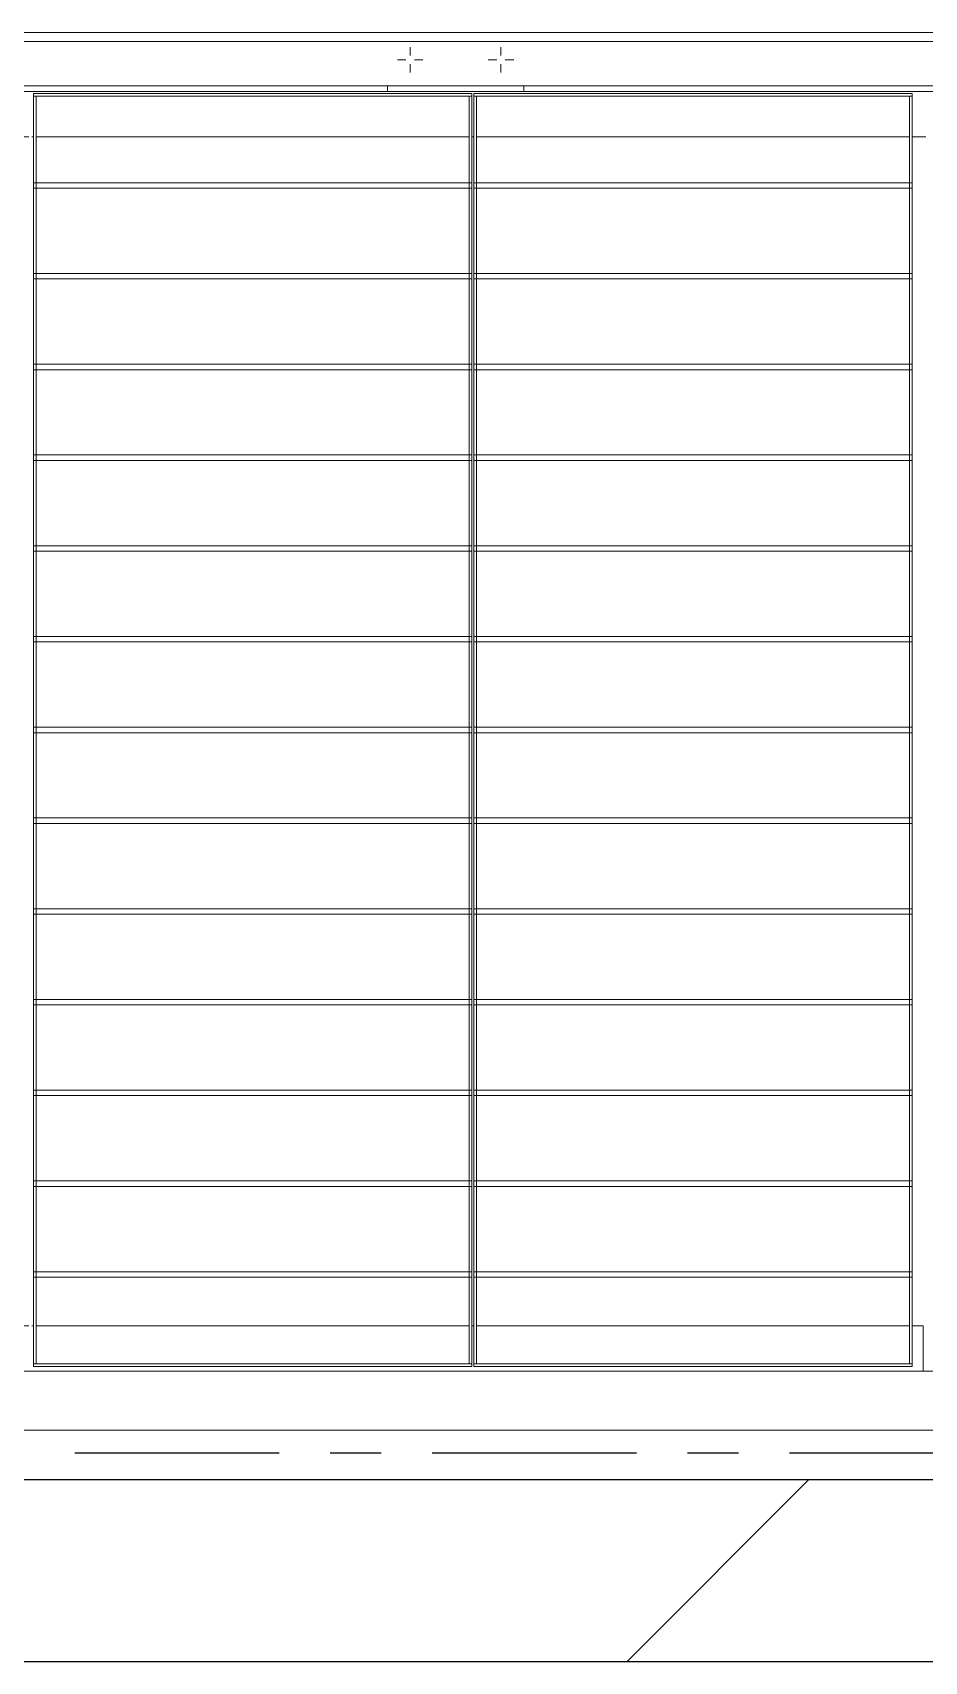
# Model space of a CAD drawing. Header units: millimetres. Extents: x -153298 to 620751, y -313239 to 250031.
# Drawn here: x 32944 to 33926, y 171630 to 173425 of the extents above; entities that cross this region are included whole.
import ezdxf
from ezdxf.enums import TextEntityAlignment as Align

# ---------------------------------------------------------------- set-up
doc = ezdxf.new("R2010")
doc.units = ezdxf.units.MM
for name, pattern in [('CENTER', [2, 1.25, -0.25, 0.25, -0.25]), ('TA_GL_000.90000', [2.475, 0.9, -0.225, 0.225, -0.225, 0.9]), ('XKITLINE00', [0])]:
    doc.linetypes.add(name, pattern=pattern)
for name, color, linetype in [('000 - 0_SYM_DWG_GRIDLINE_MAIN_COLOR_251', 251, 'Continuous'), ('000 - 0_SYM_DWG_SLOPE-SYM_TEXT_COLOR_3', 3, 'Continuous'), ('000 - CONCRETE_WALL_CUT_COLOR_2', 2, 'Continuous'), ('000 - CONCRETE_WALL_HATCH_', 251, 'Continuous'), ('000 - CONCRETE_WALL_WIPEOUT_', 250, 'Continuous'), ('000 - EXISTING_BUILDING_MAIN_COLOR_1', 1, 'Continuous'), ('000 - EXISTING_BUILDING_MAIN_COLOR_251', 251, 'Continuous'), ('000 - EXISTING_CONCRETE_MAIN_COLOR_1', 1, 'Continuous'), ('000 - GRID', 251, 'CENTER')]:
    doc.layers.add(name, color=color, linetype=linetype)
doc.styles.add('ARIAL', font='arial.ttf')
doc.styles.add('TA', font='', dxfattribs={"height": 4.5})
doc.styles.get('TA').set_extended_font_data('Cordia New')

# ---------------------------------------------------------------- blocks, each defined once
blk = doc.blocks.new('*A23412261')
at = {"layer": '000 - EXISTING_CONCRETE_MAIN_COLOR_1', "linetype": 'XKITLINE00', "lineweight": 0}
for p, q in [((442.008418, 164.739977), (488.150427, 164.739977)), ((442.008418, 163.139977), (488.150427, 163.139977))]:
    blk.add_line(p, q, dxfattribs=at)
blk = doc.blocks.new('*A23542274')
at = {"layer": '000 - EXISTING_BUILDING_MAIN_COLOR_251', "linetype": 'XKITLINE00', "lineweight": 0}
for p, q in [((455.694297, 172.975961), (455.694297, 172.927961)), ((455.694297, 172.975961), (459.558297, 172.975961)), ((455.694297, 172.927961), (459.558297, 172.927961)), ((459.558297, 172.975961), (459.558297, 172.927961))]:
    blk.add_line(p, q, dxfattribs=at)
blk = doc.blocks.new('*A23552275')
at = {"layer": '000 - EXISTING_BUILDING_MAIN_COLOR_251', "linetype": 'XKITLINE00', "lineweight": 0}
for p, q in [((455.694297, 173.775961), (455.694297, 173.727961)), ((455.694297, 173.775961), (459.558297, 173.775961)), ((459.558297, 173.775961), (459.558297, 173.727961)), ((455.694297, 173.727961), (459.558297, 173.727961))]:
    blk.add_line(p, q, dxfattribs=at)
blk = doc.blocks.new('*A23562276')
at = {"layer": '000 - EXISTING_BUILDING_MAIN_COLOR_251', "linetype": 'XKITLINE00', "lineweight": 0}
for p, q in [((455.694297, 174.575961), (455.694297, 174.527961)), ((455.694297, 174.575961), (459.558297, 174.575961)), ((455.694297, 174.527961), (459.558297, 174.527961)), ((459.558297, 174.575961), (459.558297, 174.527961))]:
    blk.add_line(p, q, dxfattribs=at)
blk = doc.blocks.new('*A23572277')
at = {"layer": '000 - EXISTING_BUILDING_MAIN_COLOR_251', "linetype": 'XKITLINE00', "lineweight": 0}
for p, q in [((455.694297, 175.375961), (455.694297, 175.327961)), ((455.694297, 175.375961), (459.558297, 175.375961)), ((459.558297, 175.375961), (459.558297, 175.327961)), ((455.694297, 175.327961), (459.558297, 175.327961))]:
    blk.add_line(p, q, dxfattribs=at)
blk = doc.blocks.new('*A23582278')
at = {"layer": '000 - EXISTING_BUILDING_MAIN_COLOR_251', "linetype": 'XKITLINE00', "lineweight": 0}
for p, q in [((455.694297, 176.175961), (455.694297, 176.127961)), ((455.694297, 176.175961), (459.558297, 176.175961)), ((455.694297, 176.127961), (459.558297, 176.127961)), ((459.558297, 176.175961), (459.558297, 176.127961))]:
    blk.add_line(p, q, dxfattribs=at)
blk = doc.blocks.new('*A23642284')
at = {"layer": '000 - EXISTING_BUILDING_MAIN_COLOR_251', "linetype": 'XKITLINE00', "lineweight": 0}
for p, q in [((455.694297, 176.963961), (455.694297, 176.939961)), ((455.694297, 176.963961), (459.558297, 176.963961)), ((455.694297, 176.939961), (459.558297, 176.939961)), ((459.558297, 176.963961), (459.558297, 176.939961))]:
    blk.add_line(p, q, dxfattribs=at)
blk = doc.blocks.new('*A23662286')
at = {"layer": '000 - EXISTING_BUILDING_MAIN_COLOR_251', "linetype": 'XKITLINE00', "lineweight": 0}
for p, q in [((458.814444, 176.979961), (458.814444, 177.031161)), ((460.014444, 176.979961), (458.814444, 176.979961)), ((460.014444, 177.031161), (460.014444, 176.979961))]:
    blk.add_line(p, q, dxfattribs=at)
blk = doc.blocks.new('*A23762296')
at = {"layer": '000 - EXISTING_BUILDING_MAIN_COLOR_251', "linetype": 'XKITLINE00', "lineweight": 0}
for p, q in [((459.574297, 172.975961), (459.574297, 172.927961)), ((459.574297, 172.975961), (463.438297, 172.975961)), ((459.574297, 172.927961), (463.438297, 172.927961)), ((463.438297, 172.975961), (463.438297, 172.927961))]:
    blk.add_line(p, q, dxfattribs=at)
blk = doc.blocks.new('*A23772297')
at = {"layer": '000 - EXISTING_BUILDING_MAIN_COLOR_251', "linetype": 'XKITLINE00', "lineweight": 0}
for p, q in [((459.574297, 173.775961), (459.574297, 173.727961)), ((459.574297, 173.775961), (463.438297, 173.775961)), ((463.438297, 173.775961), (463.438297, 173.727961)), ((459.574297, 173.727961), (463.438297, 173.727961))]:
    blk.add_line(p, q, dxfattribs=at)
blk = doc.blocks.new('*A23782298')
at = {"layer": '000 - EXISTING_BUILDING_MAIN_COLOR_251', "linetype": 'XKITLINE00', "lineweight": 0}
for p, q in [((459.574297, 174.575961), (459.574297, 174.527961)), ((459.574297, 174.575961), (463.438297, 174.575961)), ((459.574297, 174.527961), (463.438297, 174.527961)), ((463.438297, 174.575961), (463.438297, 174.527961))]:
    blk.add_line(p, q, dxfattribs=at)
blk = doc.blocks.new('*A23792299')
at = {"layer": '000 - EXISTING_BUILDING_MAIN_COLOR_251', "linetype": 'XKITLINE00', "lineweight": 0}
for p, q in [((459.574297, 175.375961), (459.574297, 175.327961)), ((459.574297, 175.375961), (463.438297, 175.375961)), ((463.438297, 175.375961), (463.438297, 175.327961)), ((459.574297, 175.327961), (463.438297, 175.327961))]:
    blk.add_line(p, q, dxfattribs=at)
blk = doc.blocks.new('*A23802300')
at = {"layer": '000 - EXISTING_BUILDING_MAIN_COLOR_251', "linetype": 'XKITLINE00', "lineweight": 0}
for p, q in [((459.574297, 176.175961), (459.574297, 176.127961)), ((459.574297, 176.175961), (463.438297, 176.175961)), ((459.574297, 176.127961), (463.438297, 176.127961)), ((463.438297, 176.175961), (463.438297, 176.127961))]:
    blk.add_line(p, q, dxfattribs=at)
blk = doc.blocks.new('*A23812301')
at = {"layer": '000 - EXISTING_BUILDING_MAIN_COLOR_251', "linetype": 'XKITLINE00', "lineweight": 0}
for p, q in [((459.574297, 176.963961), (459.574297, 176.939961)), ((459.574297, 176.963961), (463.438297, 176.963961)), ((459.574297, 176.939961), (463.438297, 176.939961)), ((463.438297, 176.963961), (463.438297, 176.939961))]:
    blk.add_line(p, q, dxfattribs=at)
blk = doc.blocks.new('*A23972317')
at = {"layer": '000 - EXISTING_BUILDING_MAIN_COLOR_251', "linetype": 'XKITLINE00', "lineweight": 0}
for p, q in [((453.582158, 165.699943), (464.477947, 165.699943)), ((453.582158, 165.179943), (464.477947, 165.179943))]:
    blk.add_line(p, q, dxfattribs=at)
blk = doc.blocks.new('*A23982318')
at = {"layer": '000 - EXISTING_BUILDING_MAIN_COLOR_1', "linetype": 'XKITLINE00', "lineweight": 0}
for p, q in [((448.678284, 177.419961), (470.134284, 177.419961)), ((448.678284, 177.031161), (470.134284, 177.031161))]:
    blk.add_line(p, q, dxfattribs=at)
blk = doc.blocks.new('*A23992319')
at = {"layer": '000 - EXISTING_BUILDING_MAIN_COLOR_1', "linetype": 'XKITLINE00', "lineweight": 0}
for p, q in [((452.814444, 176.979961), (458.814444, 176.979961)), ((460.014444, 176.979961), (466.006364, 176.979961))]:
    blk.add_line(p, q, dxfattribs=at)
blk = doc.blocks.new('*A24002320')
at = {"layer": '000 - EXISTING_BUILDING_MAIN_COLOR_251', "linetype": 'XKITLINE00', "lineweight": 0}
for p, q in [((447.918315, 166.099943), (447.934297, 166.099943)), ((447.958297, 166.099943), (449.079815, 166.099943)), ((449.143815, 166.099943), (451.774297, 166.099943)), ((451.798297, 166.099943), (451.814297, 166.099943)), ((451.838297, 166.099943), (453.518158, 166.099943)), ((453.582158, 166.099943), (455.654297, 166.099943)), ((455.678297, 166.099943), (455.694297, 166.099943)), ((455.718297, 166.099943), (459.534297, 166.099943)), ((459.558297, 166.099943), (459.574297, 166.099943)), ((459.598297, 166.099943), (463.414297, 166.099943)), ((463.438297, 166.099943), (463.534377, 166.099943)), ((463.534377, 165.699943), (463.534377, 166.099943))]:
    blk.add_line(p, q, dxfattribs=at)
blk = doc.blocks.new('*A24012321')
at = {"layer": '000 - EXISTING_BUILDING_MAIN_COLOR_251', "linetype": 'XKITLINE00', "lineweight": 0}
for p, q in [((447.918315, 176.579984), (447.934297, 176.579984)), ((447.958297, 176.579984), (451.774297, 176.579984)), ((451.798297, 176.579984), (451.814297, 176.579984)), ((451.838297, 176.579984), (455.654297, 176.579984)), ((455.678297, 176.579984), (455.694297, 176.579984)), ((455.718297, 176.579984), (459.534297, 176.579984)), ((459.558297, 176.579984), (459.574297, 176.579984)), ((459.598297, 176.579984), (463.414297, 176.579984)), ((463.438297, 176.579984), (463.558377, 176.579984))]:
    blk.add_line(p, q, dxfattribs=at)
blk = doc.blocks.new('*A24022322')
at = {"layer": '000 - EXISTING_BUILDING_MAIN_COLOR_1', "linetype": 'XKITLINE00', "lineweight": 0}
blk.add_line((447.398375, 177.499961), (471.398315, 177.499961), dxfattribs=at)
blk = doc.blocks.new('*A24042324')
at = {"layer": '000 - EXISTING_BUILDING_MAIN_COLOR_251', "linetype": 'XKITLINE00', "lineweight": 0}
for p, q in [((455.694297, 165.763943), (455.694297, 176.939961)), ((455.694297, 176.939961), (455.718297, 176.939961)), ((455.718297, 165.763943), (455.718297, 176.939961)), ((455.694297, 165.763943), (455.718297, 165.763943))]:
    blk.add_line(p, q, dxfattribs=at)
blk = doc.blocks.new('*A24052325')
at = {"layer": '000 - EXISTING_BUILDING_MAIN_COLOR_251', "linetype": 'XKITLINE00', "lineweight": 0}
for p, q in [((459.534297, 165.763943), (459.534297, 176.939961)), ((459.534297, 176.939961), (459.558297, 176.939961)), ((459.558297, 165.763943), (459.558297, 176.939961)), ((459.534297, 165.763943), (459.558297, 165.763943))]:
    blk.add_line(p, q, dxfattribs=at)
blk = doc.blocks.new('*A24062326')
at = {"layer": '000 - EXISTING_BUILDING_MAIN_COLOR_251', "linetype": 'XKITLINE00', "lineweight": 0}
for p, q in [((459.574297, 165.763943), (459.574297, 176.939961)), ((459.574297, 176.939961), (459.598297, 176.939961)), ((459.598297, 165.763943), (459.598297, 176.939961)), ((459.574297, 165.763943), (459.598297, 165.763943))]:
    blk.add_line(p, q, dxfattribs=at)
blk = doc.blocks.new('*A24072327')
at = {"layer": '000 - EXISTING_BUILDING_MAIN_COLOR_251', "linetype": 'XKITLINE00', "lineweight": 0}
for p, q in [((463.414297, 165.763943), (463.414297, 176.939961)), ((463.414297, 176.939961), (463.438297, 176.939961)), ((463.438297, 165.763943), (463.438297, 176.939961)), ((463.414297, 165.763943), (463.438297, 165.763943))]:
    blk.add_line(p, q, dxfattribs=at)
blk = doc.blocks.new('*A24082328')
at = {"layer": '000 - EXISTING_BUILDING_MAIN_COLOR_251', "linetype": 'XKITLINE00', "lineweight": 0}
for p, q in [((455.694297, 166.575961), (455.694297, 166.527961)), ((455.694297, 166.575961), (459.558297, 166.575961)), ((459.558297, 166.575961), (459.558297, 166.527961)), ((455.694297, 166.527961), (459.558297, 166.527961))]:
    blk.add_line(p, q, dxfattribs=at)
blk = doc.blocks.new('*A24092329')
at = {"layer": '000 - EXISTING_BUILDING_MAIN_COLOR_251', "linetype": 'XKITLINE00', "lineweight": 0}
for p, q in [((455.694297, 167.375961), (455.694297, 167.327961)), ((455.694297, 167.375961), (459.558297, 167.375961)), ((455.694297, 167.327961), (459.558297, 167.327961)), ((459.558297, 167.375961), (459.558297, 167.327961))]:
    blk.add_line(p, q, dxfattribs=at)
blk = doc.blocks.new('*A24102330')
at = {"layer": '000 - EXISTING_BUILDING_MAIN_COLOR_251', "linetype": 'XKITLINE00', "lineweight": 0}
for p, q in [((455.694297, 168.175961), (455.694297, 168.127961)), ((455.694297, 168.175961), (459.558297, 168.175961)), ((459.558297, 168.175961), (459.558297, 168.127961)), ((455.694297, 168.127961), (459.558297, 168.127961))]:
    blk.add_line(p, q, dxfattribs=at)
blk = doc.blocks.new('*A24112331')
at = {"layer": '000 - EXISTING_BUILDING_MAIN_COLOR_251', "linetype": 'XKITLINE00', "lineweight": 0}
for p, q in [((455.694297, 168.975961), (455.694297, 168.927961)), ((455.694297, 168.975961), (459.558297, 168.975961)), ((455.694297, 168.927961), (459.558297, 168.927961)), ((459.558297, 168.975961), (459.558297, 168.927961))]:
    blk.add_line(p, q, dxfattribs=at)
blk = doc.blocks.new('*A24122332')
at = {"layer": '000 - EXISTING_BUILDING_MAIN_COLOR_251', "linetype": 'XKITLINE00', "lineweight": 0}
for p, q in [((455.694297, 169.775961), (455.694297, 169.727961)), ((455.694297, 169.775961), (459.558297, 169.775961)), ((459.558297, 169.775961), (459.558297, 169.727961)), ((455.694297, 169.727961), (459.558297, 169.727961))]:
    blk.add_line(p, q, dxfattribs=at)
blk = doc.blocks.new('*A24132333')
at = {"layer": '000 - EXISTING_BUILDING_MAIN_COLOR_251', "linetype": 'XKITLINE00', "lineweight": 0}
for p, q in [((455.694297, 170.575961), (455.694297, 170.527961)), ((455.694297, 170.575961), (459.558297, 170.575961)), ((455.694297, 170.527961), (459.558297, 170.527961)), ((459.558297, 170.575961), (459.558297, 170.527961))]:
    blk.add_line(p, q, dxfattribs=at)
blk = doc.blocks.new('*A24142334')
at = {"layer": '000 - EXISTING_BUILDING_MAIN_COLOR_251', "linetype": 'XKITLINE00', "lineweight": 0}
for p, q in [((455.694297, 171.375961), (455.694297, 171.327961)), ((455.694297, 171.375961), (459.558297, 171.375961)), ((455.694297, 171.327961), (459.558297, 171.327961)), ((459.558297, 171.375961), (459.558297, 171.327961))]:
    blk.add_line(p, q, dxfattribs=at)
blk = doc.blocks.new('*A24152335')
at = {"layer": '000 - EXISTING_BUILDING_MAIN_COLOR_251', "linetype": 'XKITLINE00', "lineweight": 0}
for p, q in [((455.694297, 172.175961), (455.694297, 172.127961)), ((455.694297, 172.175961), (459.558297, 172.175961)), ((455.694297, 172.127961), (459.558297, 172.127961)), ((459.558297, 172.175961), (459.558297, 172.127961))]:
    blk.add_line(p, q, dxfattribs=at)
blk = doc.blocks.new('*A24162336')
at = {"layer": '000 - EXISTING_BUILDING_MAIN_COLOR_251', "linetype": 'XKITLINE00', "lineweight": 0}
for p, q in [((455.694297, 165.763943), (455.694297, 165.739943)), ((455.694297, 165.763943), (459.558297, 165.763943)), ((455.694297, 165.739943), (459.558297, 165.739943)), ((459.558297, 165.763943), (459.558297, 165.739943))]:
    blk.add_line(p, q, dxfattribs=at)
blk = doc.blocks.new('*A24262346')
at = {"layer": '000 - EXISTING_BUILDING_MAIN_COLOR_251', "linetype": 'XKITLINE00', "lineweight": 0}
for p, q in [((459.574297, 168.175961), (459.574297, 168.127961)), ((459.574297, 168.175961), (463.438297, 168.175961)), ((463.438297, 168.175961), (463.438297, 168.127961)), ((459.574297, 168.127961), (463.438297, 168.127961))]:
    blk.add_line(p, q, dxfattribs=at)
blk = doc.blocks.new('*A24272347')
at = {"layer": '000 - EXISTING_BUILDING_MAIN_COLOR_251', "linetype": 'XKITLINE00', "lineweight": 0}
for p, q in [((459.574297, 168.975961), (459.574297, 168.927961)), ((459.574297, 168.975961), (463.438297, 168.975961)), ((459.574297, 168.927961), (463.438297, 168.927961)), ((463.438297, 168.975961), (463.438297, 168.927961))]:
    blk.add_line(p, q, dxfattribs=at)
blk = doc.blocks.new('*A24282348')
at = {"layer": '000 - EXISTING_BUILDING_MAIN_COLOR_251', "linetype": 'XKITLINE00', "lineweight": 0}
for p, q in [((459.574297, 169.775961), (459.574297, 169.727961)), ((459.574297, 169.775961), (463.438297, 169.775961)), ((463.438297, 169.775961), (463.438297, 169.727961)), ((459.574297, 169.727961), (463.438297, 169.727961))]:
    blk.add_line(p, q, dxfattribs=at)
blk = doc.blocks.new('*A24292349')
at = {"layer": '000 - EXISTING_BUILDING_MAIN_COLOR_251', "linetype": 'XKITLINE00', "lineweight": 0}
for p, q in [((459.574297, 170.575961), (459.574297, 170.527961)), ((459.574297, 170.575961), (463.438297, 170.575961)), ((459.574297, 170.527961), (463.438297, 170.527961)), ((463.438297, 170.575961), (463.438297, 170.527961))]:
    blk.add_line(p, q, dxfattribs=at)
blk = doc.blocks.new('*A24302350')
at = {"layer": '000 - EXISTING_BUILDING_MAIN_COLOR_251', "linetype": 'XKITLINE00', "lineweight": 0}
for p, q in [((459.574297, 171.375961), (459.574297, 171.327961)), ((459.574297, 171.375961), (463.438297, 171.375961)), ((459.574297, 171.327961), (463.438297, 171.327961)), ((463.438297, 171.375961), (463.438297, 171.327961))]:
    blk.add_line(p, q, dxfattribs=at)
blk = doc.blocks.new('*A24312351')
at = {"layer": '000 - EXISTING_BUILDING_MAIN_COLOR_251', "linetype": 'XKITLINE00', "lineweight": 0}
for p, q in [((459.574297, 172.175961), (459.574297, 172.127961)), ((459.574297, 172.175961), (463.438297, 172.175961)), ((459.574297, 172.127961), (463.438297, 172.127961)), ((463.438297, 172.175961), (463.438297, 172.127961))]:
    blk.add_line(p, q, dxfattribs=at)
blk = doc.blocks.new('*A24322352')
at = {"layer": '000 - EXISTING_BUILDING_MAIN_COLOR_251', "linetype": 'XKITLINE00', "lineweight": 0}
for p, q in [((459.574297, 165.763943), (459.574297, 165.739943)), ((459.574297, 165.763943), (463.438297, 165.763943)), ((459.574297, 165.739943), (463.438297, 165.739943)), ((463.438297, 165.763943), (463.438297, 165.739943))]:
    blk.add_line(p, q, dxfattribs=at)
blk = doc.blocks.new('*A24352355')
at = {"layer": '000 - EXISTING_BUILDING_MAIN_COLOR_251', "linetype": 'XKITLINE00', "lineweight": 0}
for p, q in [((459.574297, 167.375961), (459.574297, 167.327961)), ((459.574297, 167.375961), (463.438297, 167.375961)), ((459.574297, 167.327961), (463.438297, 167.327961)), ((463.438297, 167.375961), (463.438297, 167.327961))]:
    blk.add_line(p, q, dxfattribs=at)
blk = doc.blocks.new('*A24362356')
at = {"layer": '000 - EXISTING_BUILDING_MAIN_COLOR_251', "linetype": 'XKITLINE00', "lineweight": 0}
for p, q in [((459.574297, 166.575961), (459.574297, 166.527961)), ((459.574297, 166.575961), (463.438297, 166.575961)), ((463.438297, 166.575961), (463.438297, 166.527961)), ((459.574297, 166.527961), (463.438297, 166.527961))]:
    blk.add_line(p, q, dxfattribs=at)
blk = doc.blocks.new('*A24522372')
at = {"layer": '000 - EXISTING_BUILDING_MAIN_COLOR_251', "linetype": 'XKITLINE00', "lineweight": 0}
for p, q in [((459.014444, 177.371961), (459.014444, 177.297369)), ((459.814444, 177.371961), (459.814444, 177.297369)), ((458.902444, 177.259961), (458.977036, 177.259961)), ((459.014444, 177.147961), (459.014444, 177.222553)), ((459.126444, 177.259961), (459.051852, 177.259961)), ((459.702444, 177.259961), (459.777036, 177.259961)), ((459.814444, 177.147961), (459.814444, 177.222553)), ((459.926444, 177.259961), (459.851852, 177.259961))]:
    blk.add_line(p, q, dxfattribs=at)
blk = doc.blocks.new('*U6386')
at = {"layer": '000 - CONCRETE_WALL_HATCH_'}
h = blk.add_hatch(dxfattribs=at)
h.set_pattern_fill('ANSI31', color=256, scale=0.5)
h.set_pattern_definition([(45, (11535.5, -840506.8), (-841.899, 841.899), [])])
h.paths.add_polyline_path([(0, 0), (5767.8, 0), (5767.8, 200), (0, 200)])
at = {"layer": '000 - CONCRETE_WALL_CUT_COLOR_2', "lineweight": -2}
for points in [[(0, 0), (5767.8, 0)], [(5767.8, 200), (0, 200)]]:
    blk.add_lwpolyline(points, dxfattribs=at)
blk = doc.blocks.new('W-1-PP19-ST-ENT1-1_20260610-023014_UPPF_ST')
at = {"layer": '000 - EXISTING_BUILDING_MAIN_COLOR_1', "lineweight": 0, "xscale": 125, "yscale": 125, "zscale": 125}
for name in ['*A24022322', '*A23992319', '*A23982318']:
    blk.add_blockref(name, (-56249.8, -16564.5), dxfattribs=at)
at = {"layer": '000 - EXISTING_BUILDING_MAIN_COLOR_251', "lineweight": 0, "xscale": 125, "yscale": 125, "zscale": 125}
for name in ['*A24522372', '*A23642284', '*A24042324', '*A23662286', '*A24052325', '*A23812301', '*A24062326', '*A24072327', '*A24012321', '*A23582278', '*A23802300', '*A23572277', '*A23792299', '*A23562276', '*A23782298', '*A23552275', '*A23772297', '*A23542274', '*A23762296', '*A24152335', '*A24312351', '*A24142334', '*A24302350', '*A24132333', '*A24292349', '*A24122332', '*A24282348', '*A24112331', '*A24272347', '*A24102330', '*A24262346', '*A24092329', '*A24352355', '*A24082328', '*A24362356', '*A24002320', '*A23972317', '*A24162336', '*A24322352']:
    blk.add_blockref(name, (-56249.8, -16564.5), dxfattribs=at)
at = {"layer": '000 - EXISTING_CONCRETE_MAIN_COLOR_1', "lineweight": 0, "xscale": 125, "yscale": 125, "zscale": 125}
blk.add_blockref('*A23412261', (-56249.8, -16564.5), dxfattribs=at)
blk.add_blockref('*U6386', (-998.8, 3828))
blk = doc.blocks.new('*U4769')
at = {"layer": '000 - 0_SYM_DWG_GRIDLINE_MAIN_COLOR_251', "color": 0, "linetype": 'ByBlock', "ltscale": 5}
blk.add_line((20, 0), (-600, 0), dxfattribs=at)
at = {"style": 'TA', "flags": 1}
blk.add_attdef('LOCATION', (6, -6), '', height=4.5, rotation=270, dxfattribs=at)
at = {"layer": '000 - 0_SYM_DWG_SLOPE-SYM_TEXT_COLOR_3', "style": 'ARIAL'}
blk.add_attdef('GRID-HEAD', text='', height=4, rotation=180, dxfattribs=at).set_placement((40, 0), align=Align.MIDDLE_CENTER)
blk = doc.blocks.new('W-1-PP19-ST-ENT1-1_20260610-010700_LOPF_DIMS')
at = {"layer": '000 - GRID', "linetype": 'TA_GL_000.90000', "xscale": 50, "yscale": 50, "zscale": 50, "rotation": 180}
blk.add_blockref('*U4769', (-2180, 4058), dxfattribs=at)

msp = doc.modelspace()

# ---------------------------------------------------------------- block references
at = {"color": 6}
msp.add_blockref('W-1-PP19-ST-ENT1-1_20260610-023014_UPPF_ST', (32232.7713, 167801.6448), dxfattribs=at)

# ---------------------------------------------------------------- next in the draw order: block references
msp.add_blockref('W-1-PP19-ST-ENT1-1_20260610-010700_LOPF_DIMS', (32232.7713, 167801.6448), dxfattribs=at)

doc.saveas('drawing.dxf')
